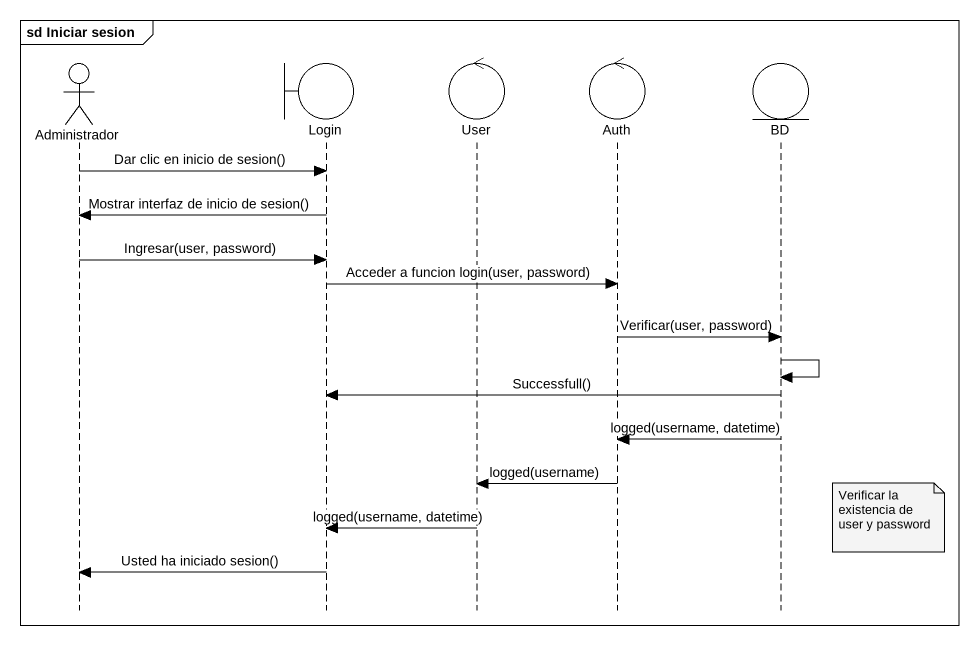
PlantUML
@startuml
mainframe sd Iniciar sesion
hide footbox
actor Administrador
boundary Login
control User
control Auth
entity BD

Administrador -> Login : Dar clic en inicio de sesion()
Login -> Administrador : Mostrar interfaz de inicio de sesion()
Administrador -> Login : Ingresar(user, password)
Login -> Auth : Acceder a funcion login(user, password)
Auth -> BD : Verificar(user, password)
BD -> BD
BD -> Login : Successfull()
BD -> Auth : logged(username, datetime)
Auth -> User : logged(username)
note right of BD : Verificar la existencia de user y password
User -> Login : logged(username, datetime)
Login -> Administrador : Usted ha iniciado sesion()
@enduml
